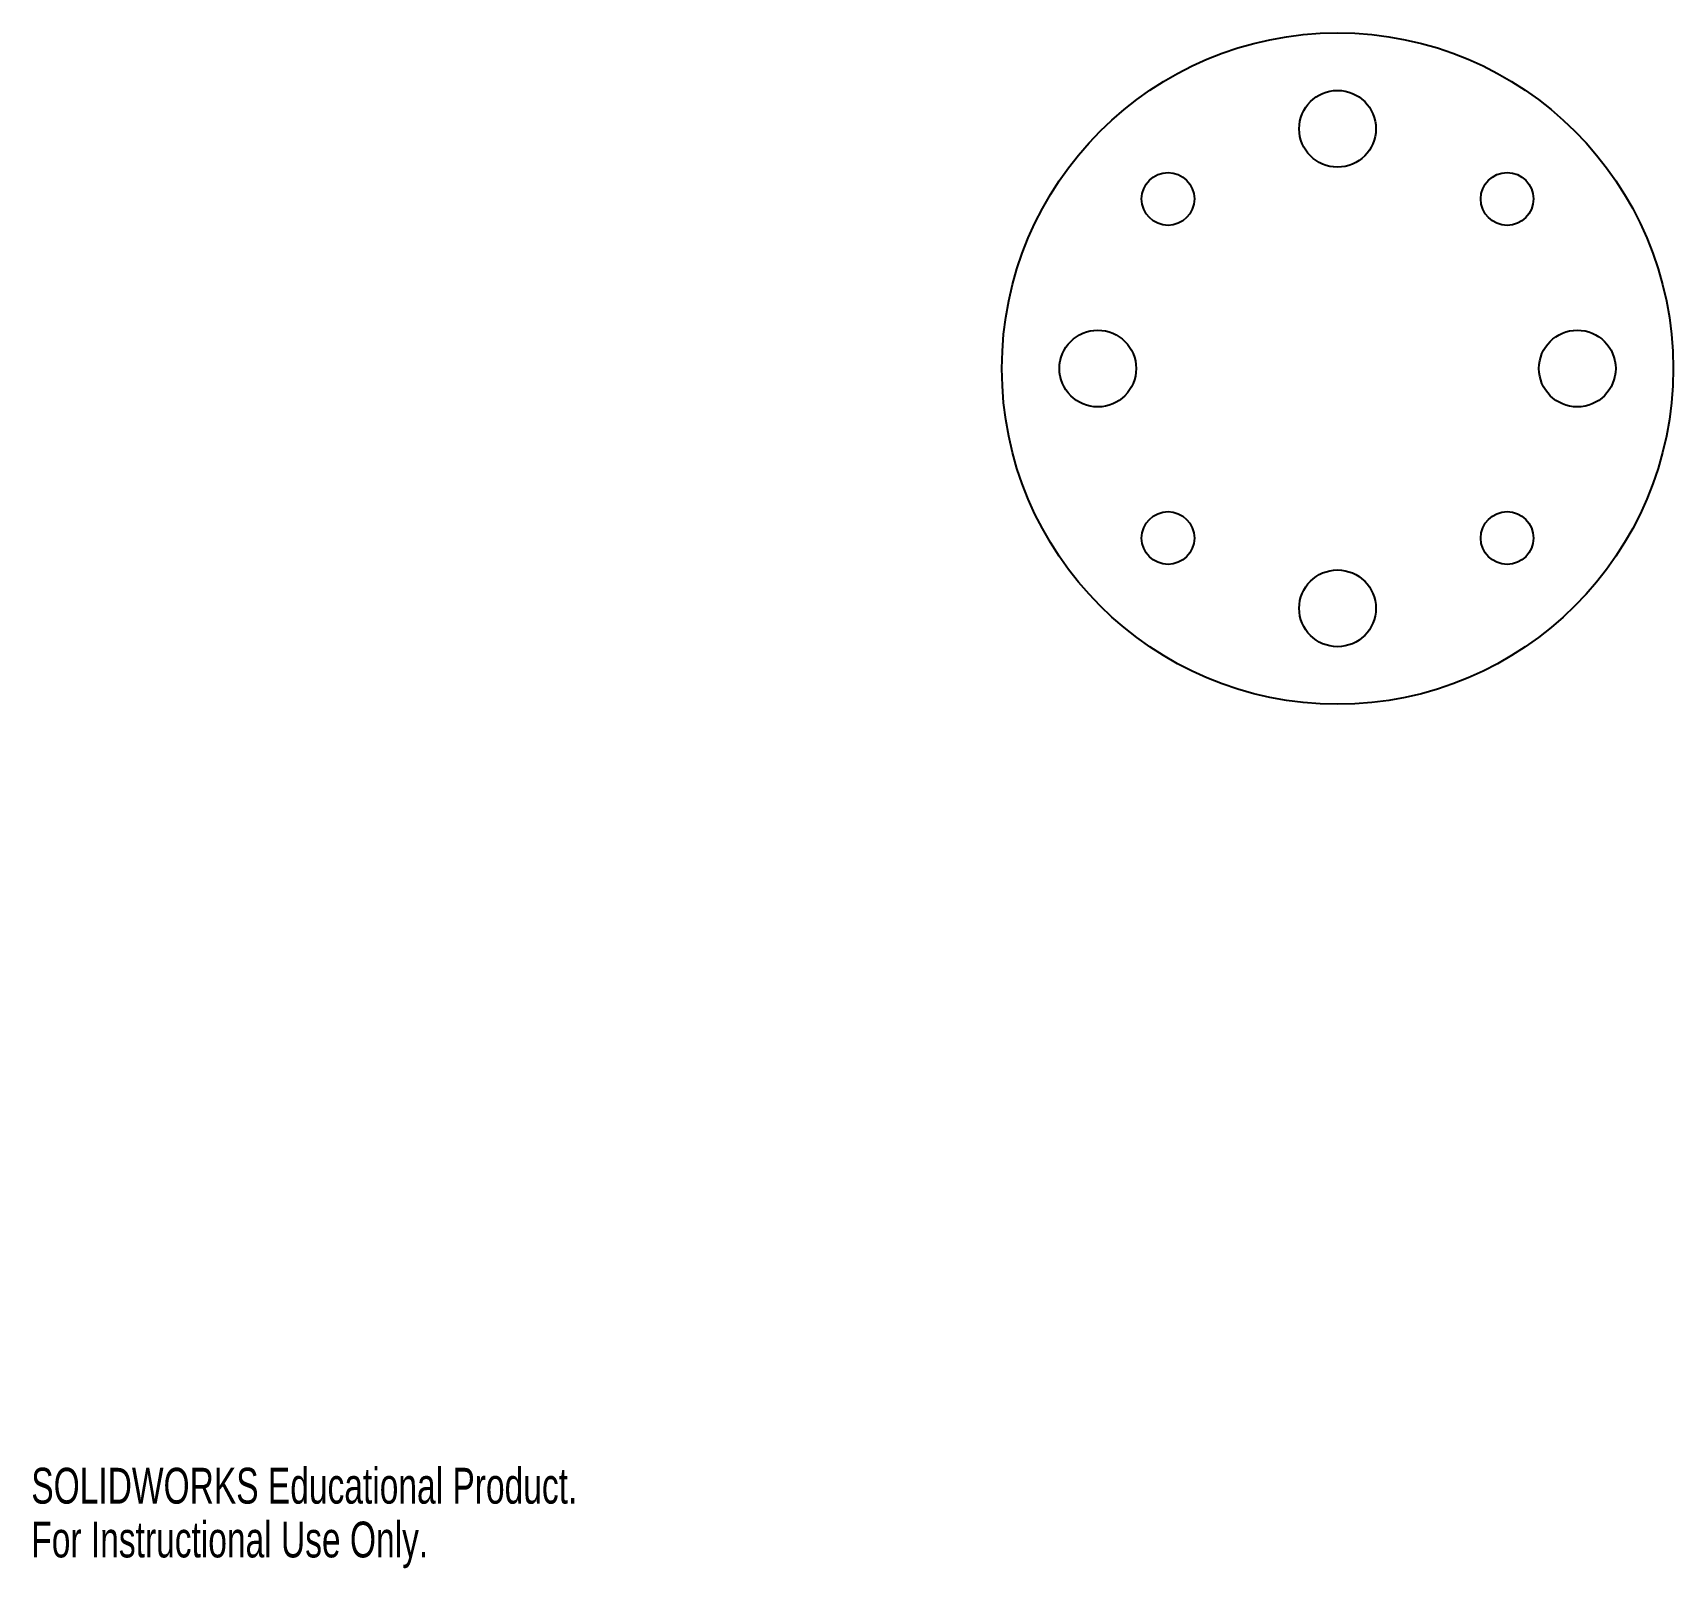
# Model space of a CAD drawing. Header units: millimetres. Extents: x 0 to 171, y 0 to 160.
import ezdxf

# ---------------------------------------------------------------- set-up
doc = ezdxf.new("R2010")
doc.units = ezdxf.units.MM
doc.styles.add('SLDTEXTSTYLE0', font='TXT', dxfattribs={"width": 0.7})

msp = doc.modelspace()

# ---------------------------------------------------------------- linework, layer by layer
at = {"color": 7, "linetype": 'Continuous', "lineweight": 25}
for centre, radius in [((136.21, 125.03), 35), ((136.21, 150.03), 4), ((118.53, 142.71), 2.75), ((153.89, 142.71), 2.75), ((111.21, 125.03), 4), ((161.21, 125.03), 4), ((118.53, 107.36), 2.75), ((153.89, 107.36), 2.75), ((136.21, 100.03), 4)]:
    msp.add_circle(centre, radius, dxfattribs=at)

# ---------------------------------------------------------------- texts
at = {"color": 7, "linetype": 'Continuous', "char_height": 3.7351, "attachment_point": 1, "style": 'SLDTEXTSTYLE0'}
for s, insert in [('SOLIDWORKS Educational Product.', (0, 10.42)), ('For Instructional Use Only.', (0, 4.81))]:
    msp.add_mtext(s, dxfattribs=dict(at, insert=insert))

doc.saveas('drawing.dxf')
